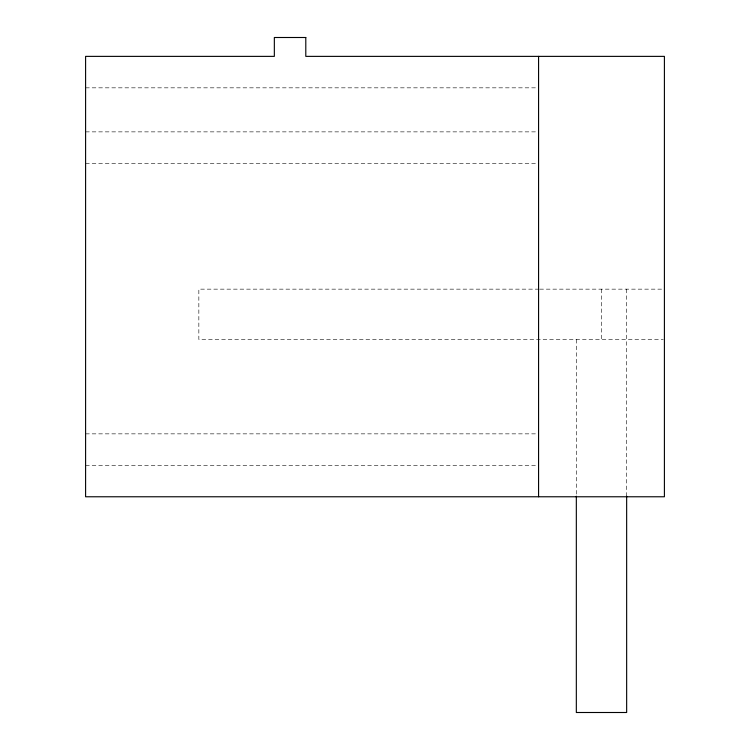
<?xml version="1.0" encoding="UTF-8"?>
<svg xmlns="http://www.w3.org/2000/svg" width="750" height="750" viewBox="0 0 750 750"><rect width="100%" height="100%" fill="white"/><g stroke="black" fill="none" stroke-linecap="round" stroke-linejoin="round"><path stroke-width="0.56" stroke-dasharray="3.75 2.81" d="M85.594 87.834L537.403 87.834M85.594 131.869L537.403 131.869M85.594 163.331L537.403 163.331M538.987 289.153L198.844 289.153L198.844 339.488L663.263 339.488M539.747 289.153L664.406 289.153M85.594 433.856L537.403 433.856M85.594 465.319L537.403 465.319M626.653 289.153L626.653 496.772M601.491 289.153L601.491 339.488M576.328 339.488L576.328 496.772"/><path stroke-width="1.12" d="M626.653 496.153L626.653 712.5L576.328 712.5L576.328 496.181M538.575 56.372L538.575 496.772M305.794 37.5L274.341 37.5L274.341 56.372L85.594 56.372L85.594 496.772L664.406 496.772L664.406 56.372L305.794 56.372L305.794 37.5"/></g></svg>
